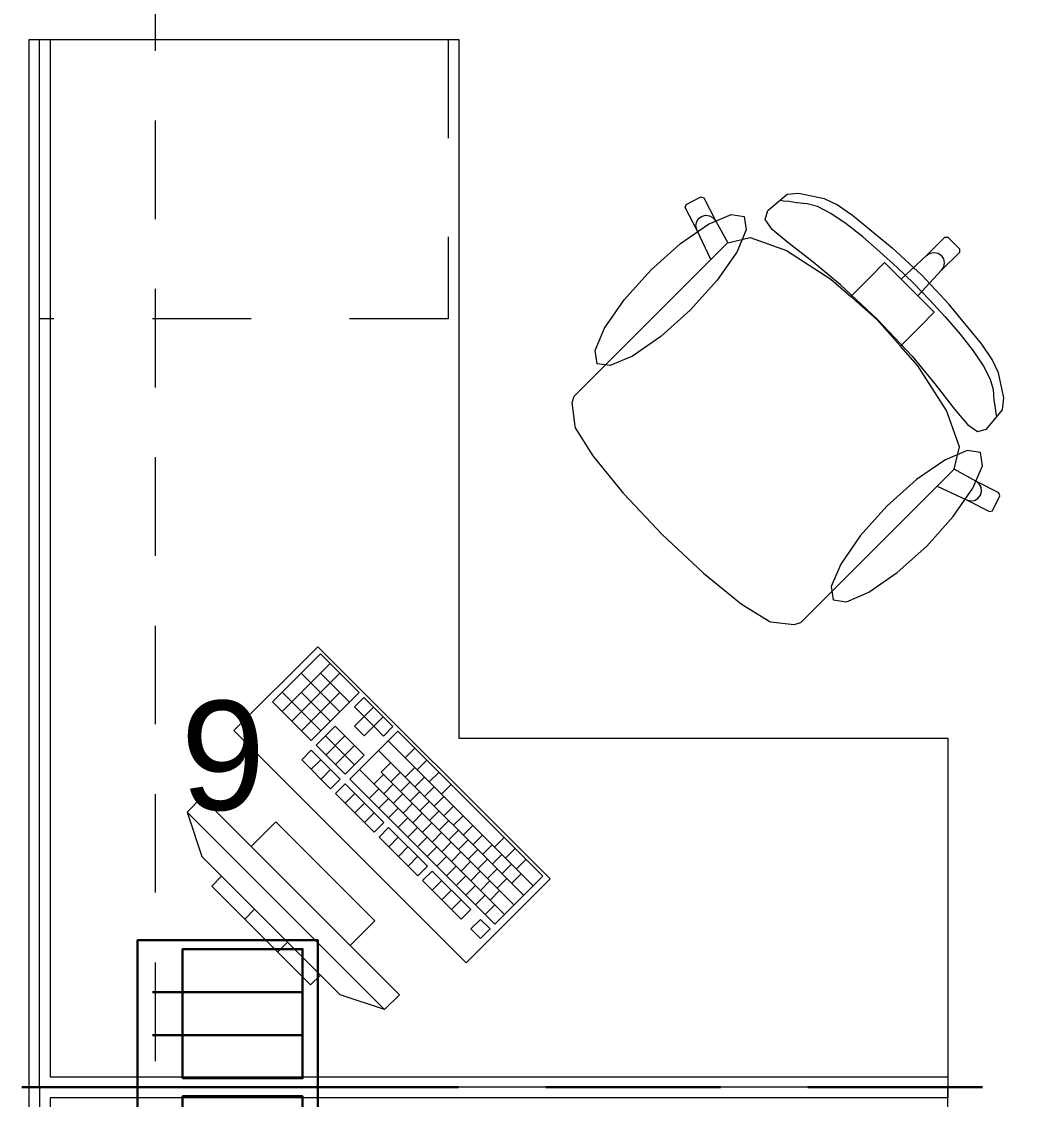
# Model space of a CAD drawing. Header units: inches. Extents: x -19 to 5698, y -728 to 92.
# Drawn here: x 215.378 to 216.81, y 34.967 to 36.511 of the extents above; entities that cross this region are included whole.
import ezdxf

# ---------------------------------------------------------------- set-up
doc = ezdxf.new("R2010")
doc.units = ezdxf.units.IN
doc.header["$MEASUREMENT"] = 0
for name, pattern in [('HIDDEN', [0.375, 0.25, -0.125]), ('Hidden Line', [0.195611, 0.141111, -0.0545]), ('Rayas', [0.282222, 0.141111, -0.141111])]:
    doc.linetypes.add(name, pattern=pattern)
doc.layers.get('0').update_dxf_attribs({"color": 61})
doc.layers.add('00 conduct tomacorr', color=120, linetype='HIDDEN', lineweight=30)
doc.layers.add('00 IE LUZ EMERGENCIA', color=253, linetype='Continuous', lineweight=0)
doc.layers.add('08 _ STR _ EXT _ 09 Vigas', color=251, linetype='Continuous')
doc.layers.add('Interior - Mobiliario', color=7, linetype='Continuous')
doc.styles.add('Annotative', font='arial.ttf')

# ---------------------------------------------------------------- blocks, each defined once
blk = doc.blocks.new('CAJA POP UP 6 MODULOS')
at = {"layer": '00 conduct tomacorr', "linetype": 'Continuous'}
for p, q in [((-0.095, -0.165), (-0.095, -0.0151)), ((-0.052, -0.165), (-0.052, -0.0151)), ((0.052, -0.165), (0.052, -0.0151)), ((0.095, -0.165), (0.095, -0.0151)), ((0, -0.165), (0, -0.18))]:
    blk.add_line(p, q, dxfattribs=at)
for points in [[(-0.147, 0), (0.147, 0), (0.147, -0.18), (-0.147, -0.18)], [(0, 0), (0.147, 0), (0.147, -0.18), (0, -0.18)]]:
    blk.add_lwpolyline(points, close=True, dxfattribs=at)
for points in [[(-0.138, -0.045), (-0.009, -0.045), (-0.009, -0.165), (-0.138, -0.165), (-0.138, -0.045)], [(0.009, -0.045), (0.138, -0.045), (0.138, -0.165), (0.009, -0.165), (0.009, -0.045)]]:
    blk.add_lwpolyline(points, dxfattribs=at)
at = {"color": 1, "insert": (-0.1807, -0.168), "char_height": 0.05, "attachment_point": 1, "rotation": 180}
blk.add_mtext_dynamic_manual_height_columns('{\\fVerdana|b0|i0|c0|p34;2T}', width=0.000481, gutter_width=0.1561, heights=[0], dxfattribs=at)

msp = doc.modelspace()

# ---------------------------------------------------------------- linework, layer by layer
at = {"layer": '00 conduct tomacorr'}
msp.add_line((206.7537, 34.9847), (230.7078, 34.9847), dxfattribs=at)
at = {"layer": '08 _ STR _ EXT _ 09 Vigas', "color": 251, "linetype": 'Hidden Line', "lineweight": 13, "true_color": 0x636466}
msp.add_line((215.57, 30.2), (215.57, 39.4), dxfattribs=at)
at = {"layer": 'Interior - Mobiliario', "color": 175, "linetype": 'Continuous', "lineweight": 13}
for p, q in [((215.3891, 36.4847), (215.4191, 36.4847)), ((215.3891, 34.9997), (215.3891, 36.4847)), ((215.4191, 36.4847), (215.4191, 34.9997)), ((216.3296, 36.2486), (216.3509, 36.2594)), ((216.3509, 36.2594), (216.355, 36.258)), ((216.355, 36.258), (216.372, 36.2249)), ((216.4464, 36.24), (216.4742, 36.2632)), ((216.4689, 36.2536), (216.4644, 36.2544)), ((216.4742, 36.2632), (216.491, 36.2651)), ((216.491, 36.2651), (216.5271, 36.2573)), ((216.5271, 36.2573), (216.5464, 36.2484)), ((216.3283, 36.2445), (216.3296, 36.2486)), ((216.3453, 36.2114), (216.3283, 36.2445)), ((216.4429, 36.2271), (216.4464, 36.24)), ((216.477, 36.2528), (216.4689, 36.2536)), ((216.4877, 36.2508), (216.477, 36.2528)), ((216.5031, 36.2496), (216.4877, 36.2508)), ((216.5179, 36.2457), (216.5031, 36.2496)), ((216.5367, 36.2357), (216.5179, 36.2457)), ((216.5464, 36.2484), (216.568, 36.2335)), ((216.3443, 36.2229), (216.3471, 36.228)), ((216.3471, 36.228), (216.3517, 36.2316)), ((216.3517, 36.2316), (216.3574, 36.2332)), ((216.3574, 36.2332), (216.3632, 36.2324)), ((216.3632, 36.2324), (216.3683, 36.2296)), ((216.3683, 36.2296), (216.372, 36.2249)), ((216.372, 36.2249), (216.3893, 36.1939)), ((216.453, 36.2128), (216.4429, 36.2271)), ((216.5586, 36.2209), (216.5367, 36.2357)), ((216.568, 36.2335), (216.6247, 36.1866)), ((216.3436, 36.2171), (216.3443, 36.2229)), ((216.3453, 36.2114), (216.3436, 36.2171)), ((216.3648, 36.1697), (216.3453, 36.2114)), ((216.4752, 36.1942), (216.453, 36.2128)), ((216.5824, 36.2023), (216.5586, 36.2209)), ((216.3891, 36.1939), (216.3648, 36.1697)), ((216.3891, 36.1939), (216.3893, 36.1939)), ((216.3893, 36.1939), (216.4212, 36.2014)), ((216.4212, 36.2014), (216.4732, 36.183)), ((216.5114, 36.1663), (216.4752, 36.1942)), ((216.6071, 36.1811), (216.5824, 36.2023)), ((216.6739, 36.1758), (216.7, 36.2019)), ((216.7, 36.2019), (216.7042, 36.2019)), ((216.7042, 36.2019), (216.7127, 36.1933)), ((216.7213, 36.1848), (216.7127, 36.1933)), ((216.4732, 36.183), (216.537, 36.1417)), ((216.6317, 36.1586), (216.6071, 36.1811)), ((216.6247, 36.1866), (216.6669, 36.1475)), ((216.6739, 36.1758), (216.6787, 36.179)), ((216.6787, 36.179), (216.6845, 36.1801)), ((216.6845, 36.1801), (216.6902, 36.179)), ((216.6902, 36.179), (216.6951, 36.1757)), ((216.6952, 36.1544), (216.7213, 36.1805)), ((216.7213, 36.1805), (216.7213, 36.1848)), ((216.217, 36.0218), (216.3648, 36.1697)), ((216.5507, 36.1335), (216.5114, 36.1663)), ((216.5925, 36.1443), (216.6137, 36.1654)), ((216.6137, 36.1654), (216.6373, 36.1418)), ((216.6373, 36.1418), (216.6739, 36.1758)), ((216.6984, 36.1708), (216.6951, 36.1757)), ((216.6996, 36.165), (216.6984, 36.1708)), ((216.6984, 36.1593), (216.6996, 36.165)), ((216.6552, 36.1358), (216.6317, 36.1586)), ((216.6612, 36.1179), (216.6952, 36.1544)), ((216.7061, 36.1053), (216.6669, 36.1475)), ((216.6952, 36.1544), (216.6984, 36.1593)), ((216.537, 36.1417), (216.5652, 36.1169)), ((216.6035, 36.0841), (216.5507, 36.1335)), ((216.5652, 36.1169), (216.5925, 36.1443)), ((216.6373, 36.1418), (216.6493, 36.1299)), ((216.6552, 36.1358), (216.678, 36.1123)), ((216.5652, 36.1169), (216.603, 36.0836)), ((216.6612, 36.1179), (216.6493, 36.1299)), ((216.6849, 36.0943), (216.6612, 36.1179)), ((216.678, 36.1123), (216.7006, 36.0877)), ((216.7529, 36.0486), (216.7061, 36.1053)), ((216.6035, 36.0841), (216.653, 36.0313)), ((216.6637, 36.0731), (216.6849, 36.0943)), ((216.7006, 36.0877), (216.7217, 36.0629)), ((216.6363, 36.0457), (216.603, 36.0836)), ((216.6363, 36.0457), (216.6637, 36.0731)), ((216.7217, 36.0629), (216.7403, 36.0391)), ((216.6611, 36.0176), (216.6363, 36.0457)), ((216.7403, 36.0391), (216.7552, 36.0173)), ((216.7678, 36.0269), (216.7529, 36.0486)), ((216.653, 36.0313), (216.6857, 35.992)), ((216.7768, 36.0077), (216.7678, 36.0269)), ((216.1915, 35.9963), (216.217, 36.0218)), ((216.7025, 35.9538), (216.6611, 36.0176)), ((216.7552, 36.0173), (216.7651, 35.9985)), ((216.7845, 35.9716), (216.7768, 36.0077)), ((216.1695, 35.9743), (216.1915, 35.9963)), ((216.6857, 35.992), (216.7136, 35.9558)), ((216.7651, 35.9985), (216.769, 35.9837)), ((216.769, 35.9837), (216.7702, 35.9683)), ((216.1667, 35.965), (216.1695, 35.9743)), ((216.1706, 35.9311), (216.1667, 35.965)), ((216.7702, 35.9683), (216.7722, 35.9576)), ((216.7826, 35.9548), (216.7845, 35.9716)), ((216.7208, 35.9018), (216.7025, 35.9538)), ((216.7136, 35.9558), (216.7322, 35.9335)), ((216.7595, 35.9269), (216.7826, 35.9548)), ((216.7722, 35.9576), (216.773, 35.9495)), ((216.773, 35.9495), (216.7738, 35.945)), ((216.1715, 35.929), (216.1706, 35.9311)), ((216.7322, 35.9335), (216.7465, 35.9235)), ((216.1965, 35.889), (216.1715, 35.929)), ((216.7465, 35.9235), (216.7595, 35.9269)), ((216.7134, 35.8699), (216.7208, 35.9018)), ((216.24, 35.8353), (216.1965, 35.889)), ((216.7133, 35.8696), (216.6891, 35.8454)), ((216.7133, 35.8696), (216.7134, 35.8699)), ((216.7444, 35.8525), (216.7134, 35.8699)), ((216.749, 35.8489), (216.7444, 35.8525)), ((216.7775, 35.8356), (216.7444, 35.8525)), ((216.5412, 35.6976), (216.6891, 35.8454)), ((216.6891, 35.8454), (216.7308, 35.8258)), ((216.7519, 35.8438), (216.749, 35.8489)), ((216.751, 35.8323), (216.7526, 35.8379)), ((216.7526, 35.8379), (216.7519, 35.8438)), ((216.2407, 35.8345), (216.24, 35.8353)), ((216.2955, 35.7761), (216.2407, 35.8345)), ((216.7308, 35.8258), (216.7365, 35.8242)), ((216.7308, 35.8258), (216.7639, 35.8089)), ((216.7365, 35.8242), (216.7423, 35.8249)), ((216.7423, 35.8249), (216.7474, 35.8277)), ((216.7474, 35.8277), (216.751, 35.8323)), ((216.768, 35.8101), (216.7788, 35.8315)), ((216.7788, 35.8315), (216.7775, 35.8356)), ((216.7639, 35.8089), (216.768, 35.8101)), ((216.2955, 35.7761), (216.3539, 35.7213)), ((216.3539, 35.7213), (216.3547, 35.7206)), ((216.3547, 35.7206), (216.4084, 35.677)), ((216.5157, 35.672), (216.5412, 35.6976)), ((216.4084, 35.677), (216.4484, 35.6521)), ((216.4938, 35.6501), (216.5157, 35.672)), ((216.4484, 35.6521), (216.4506, 35.6512)), ((216.4506, 35.6512), (216.4845, 35.6472)), ((216.4845, 35.6472), (216.4938, 35.6501)), ((215.8061, 35.6052), (215.7375, 35.5366)), ((215.82, 35.5913), (215.7514, 35.5228)), ((215.8615, 35.5498), (215.8061, 35.6052)), ((215.8338, 35.5775), (215.7652, 35.5089)), ((215.8341, 35.5224), (215.7787, 35.5778)), ((215.8478, 35.5361), (215.8062, 35.5776)), ((215.8066, 35.4949), (215.7513, 35.5503)), ((215.8204, 35.5086), (215.7788, 35.5502)), ((215.8339, 35.5499), (215.7791, 35.4951)), ((215.7929, 35.4812), (215.8615, 35.5498)), ((215.7375, 35.5366), (215.7929, 35.4812)), ((215.8684, 35.5429), (215.8547, 35.5292)), ((215.8547, 35.5292), (215.8686, 35.5153)), ((215.91, 35.5013), (215.8684, 35.5429)), ((215.8823, 35.529), (215.8686, 35.5153)), ((215.8686, 35.5153), (215.8548, 35.5016)), ((215.8824, 35.5015), (215.8686, 35.5153)), ((215.8961, 35.5152), (215.8824, 35.5015)), ((215.8273, 35.5017), (215.7999, 35.4743)), ((215.8688, 35.4602), (215.8273, 35.5017)), ((215.8548, 35.5016), (215.8687, 35.4877)), ((215.8687, 35.4877), (215.8824, 35.5015)), ((215.8824, 35.5015), (215.8963, 35.4876)), ((215.8963, 35.4876), (215.91, 35.5013)), ((215.8551, 35.4465), (215.8136, 35.488)), ((215.8411, 35.4879), (215.8137, 35.4604)), ((215.9169, 35.4944), (215.8483, 35.4258)), ((216.1246, 35.2867), (215.9169, 35.4944)), ((215.793, 35.4674), (215.7793, 35.4537)), ((215.8345, 35.4259), (215.793, 35.4674)), ((215.7999, 35.4743), (215.8414, 35.4328)), ((215.855, 35.474), (215.8276, 35.4466)), ((216.0972, 35.2593), (215.8895, 35.467)), ((216.1109, 35.273), (215.9032, 35.4807)), ((215.9411, 35.4702), (215.9274, 35.4565)), ((215.7793, 35.4537), (215.8208, 35.4122)), ((215.8069, 35.4536), (215.7931, 35.4399)), ((215.8414, 35.4328), (215.8688, 35.4602)), ((215.9584, 35.4529), (215.9447, 35.4391)), ((215.8207, 35.4397), (215.807, 35.426)), ((216.0698, 35.2318), (215.862, 35.4395)), ((215.9068, 35.4497), (215.8931, 35.4359)), ((216.0835, 35.2455), (215.8931, 35.4359)), ((215.9206, 35.4358), (215.9069, 35.4221)), ((215.9413, 35.4426), (215.9275, 35.4289)), ((215.8208, 35.4122), (215.8345, 35.4259)), ((215.8483, 35.4258), (216.056, 35.2181)), ((215.8965, 35.4325), (215.8828, 35.4188)), ((215.9345, 35.422), (215.9208, 35.4083)), ((215.9551, 35.4288), (215.9414, 35.415)), ((215.9757, 35.4355), (215.962, 35.4218)), ((215.8415, 35.419), (215.8278, 35.4053)), ((215.8278, 35.4053), (215.8831, 35.3499)), ((215.8969, 35.3636), (215.8415, 35.419)), ((215.8553, 35.4051), (215.8416, 35.3914)), ((215.8897, 35.4118), (215.876, 35.3981)), ((215.9104, 35.4186), (215.8967, 35.4049)), ((215.9483, 35.4081), (215.9346, 35.3944)), ((215.969, 35.4149), (215.9552, 35.4012)), ((215.9931, 35.4182), (215.9793, 35.4045)), ((215.6364, 35.3999), (215.6152, 35.3787)), ((215.9193, 35.117), (215.6364, 35.3999)), ((215.8692, 35.3913), (215.8555, 35.3776)), ((215.9036, 35.398), (215.8899, 35.3843)), ((215.9242, 35.4048), (215.9105, 35.3911)), ((215.9381, 35.3909), (215.9244, 35.3772)), ((215.9622, 35.3943), (215.9485, 35.3806)), ((215.9828, 35.4011), (215.9691, 35.3873)), ((215.6152, 35.3787), (215.8981, 35.0958)), ((215.6152, 35.3787), (215.6364, 35.315)), ((215.883, 35.3774), (215.8693, 35.3637)), ((215.9174, 35.3842), (215.9037, 35.3704)), ((215.9519, 35.3771), (215.9382, 35.3634)), ((215.976, 35.3804), (215.9623, 35.3667)), ((215.9967, 35.3872), (215.9829, 35.3735)), ((215.7425, 35.3645), (215.7072, 35.3292)), ((215.8839, 35.2231), (215.7425, 35.3645)), ((215.8831, 35.3499), (215.8969, 35.3636)), ((215.9313, 35.3703), (215.9176, 35.3566)), ((215.9658, 35.3632), (215.952, 35.3495)), ((215.9899, 35.3666), (215.9761, 35.3529)), ((216.0105, 35.3734), (215.9968, 35.3597)), ((216.0243, 35.3595), (216.0106, 35.3458)), ((215.9038, 35.3567), (215.8901, 35.3429)), ((215.9592, 35.3013), (215.9038, 35.3567)), ((215.9451, 35.3565), (215.9314, 35.3427)), ((215.9796, 35.3494), (215.9659, 35.3357)), ((216.0037, 35.3527), (215.99, 35.339)), ((216.0382, 35.3457), (216.0245, 35.332)), ((215.7072, 35.3292), (215.8486, 35.1877)), ((215.8901, 35.3429), (215.9455, 35.2876)), ((215.9176, 35.3428), (215.9039, 35.3291)), ((215.9315, 35.329), (215.9178, 35.3153)), ((215.959, 35.3426), (215.9453, 35.3289)), ((215.9728, 35.3288), (215.9591, 35.3151)), ((215.9935, 35.3356), (215.9797, 35.3218)), ((216.0176, 35.3389), (216.0038, 35.3252)), ((216.052, 35.3318), (216.0383, 35.3181)), ((216.0692, 35.3421), (216.0555, 35.3284)), ((215.8344, 35.117), (215.6364, 35.315)), ((215.9453, 35.3151), (215.9316, 35.3014)), ((215.9867, 35.3149), (215.973, 35.3012)), ((216.0073, 35.3217), (215.9936, 35.308)), ((216.0314, 35.325), (216.0177, 35.3113)), ((216.0659, 35.318), (216.0522, 35.3043)), ((216.0848, 35.3265), (216.0711, 35.3128)), ((215.9455, 35.2876), (215.9592, 35.3013)), ((216.0005, 35.3011), (215.9868, 35.2874)), ((216.0212, 35.3079), (216.0074, 35.2941)), ((216.0453, 35.3112), (216.0315, 35.2975)), ((216.0591, 35.2973), (216.0454, 35.2836)), ((216.0797, 35.3041), (216.066, 35.2904)), ((216.1004, 35.3109), (216.0867, 35.2972)), ((215.6647, 35.2867), (215.6506, 35.2726)), ((215.8062, 35.1453), (215.6647, 35.2867)), ((215.9661, 35.2943), (215.9524, 35.2806)), ((216.0215, 35.239), (215.9661, 35.2943)), ((216.0144, 35.2872), (216.0006, 35.2735)), ((216.035, 35.294), (216.0213, 35.2803)), ((216.056, 35.2181), (216.1246, 35.2867)), ((216.0729, 35.2835), (216.0592, 35.2698)), ((216.0936, 35.2903), (216.0799, 35.2766)), ((215.6506, 35.2726), (215.792, 35.1312)), ((215.9524, 35.2806), (216.0078, 35.2252)), ((215.9799, 35.2805), (215.9662, 35.2668)), ((215.9938, 35.2667), (215.9801, 35.2529)), ((216.0282, 35.2734), (216.0145, 35.2597)), ((216.0488, 35.2802), (216.0351, 35.2665)), ((216.0627, 35.2663), (216.049, 35.2526)), ((216.0076, 35.2528), (215.9939, 35.2391)), ((216.0421, 35.2595), (216.0283, 35.2458)), ((215.7119, 35.2396), (215.6977, 35.2254)), ((216.0078, 35.2252), (216.0215, 35.239)), ((216.0559, 35.2457), (216.0422, 35.232)), ((215.8486, 35.1877), (215.8839, 35.2231)), ((216.0353, 35.2251), (216.0216, 35.2114)), ((216.0492, 35.2113), (216.0353, 35.2251)), ((216.0216, 35.2114), (216.0355, 35.1975)), ((216.0355, 35.1975), (216.0492, 35.2113)), ((215.759, 35.1924), (215.7449, 35.1783)), ((215.792, 35.1312), (215.8062, 35.1453)), ((215.8981, 35.0958), (215.8344, 35.117)), ((215.8981, 35.0958), (215.9193, 35.117)), ((215.3891, 34.9697), (215.3891, 34.9997)), ((215.4191, 34.9997), (216.7041, 34.9997)), ((216.7041, 34.9997), (216.7041, 34.9697)), ((215.3891, 33.4847), (215.3891, 34.9697)), ((215.4191, 34.9697), (215.4191, 33.4847)), ((216.7041, 34.9697), (215.4191, 34.9697))]:
    msp.add_line(p, q, dxfattribs=at)
at = {"layer": 'Interior - Mobiliario', "color": 175, "linetype": 'Rayas', "lineweight": 13}
for p, q in [((215.9891, 36.4847), (215.9891, 36.0847)), ((215.9891, 36.0847), (215.4041, 36.0847))]:
    msp.add_line(p, q, dxfattribs=at)
at = {"layer": 'Interior - Mobiliario', "color": 175, "linetype": 'Continuous', "lineweight": 13, "flags": 128}
for points in [[(215.4041, 34.9847), (215.4041, 36.4847), (216.0041, 36.4847), (216.0041, 35.4847), (216.7041, 35.4847), (216.7041, 34.9847)], [(216.2791, 36.1546), (216.3215, 36.1927), (216.3619, 36.2207), (216.394, 36.2343), (216.4129, 36.2315), (216.4158, 36.2126), (216.4022, 36.1805), (216.3741, 36.1401), (216.336, 36.0976), (216.2935, 36.0595), (216.2531, 36.0315), (216.2211, 36.0179), (216.2022, 36.0207), (216.1993, 36.0396), (216.2129, 36.0717), (216.2409, 36.1121)], [(216.674, 35.7596), (216.7121, 35.8021), (216.7402, 35.8425), (216.7538, 35.8745), (216.7509, 35.8935), (216.732, 35.8963), (216.6999, 35.8827), (216.6596, 35.8547), (216.6171, 35.8166), (216.5789, 35.7741), (216.5509, 35.7337), (216.5373, 35.7016), (216.5402, 35.6827), (216.5591, 35.6799), (216.5912, 35.6935), (216.6315, 35.7215)], [(216.0148, 35.163), (216.135, 35.2832), (215.8026, 35.6155), (215.6824, 35.4953)], [(215.4041, 34.9847), (215.4041, 33.4847), (216.0041, 33.4847), (216.0041, 34.4847), (216.7041, 34.4847), (216.7041, 34.9847)]]:
    msp.add_lwpolyline(points, close=True, dxfattribs=at)

# ---------------------------------------------------------------- block references
at = {"layer": '00 conduct tomacorr', "xscale": 1.432830642179531, "yscale": 1.432830642179531, "zscale": 1.432830642179531, "rotation": 89.99999999999997}
msp.add_blockref('CAJA POP UP 6 MODULOS', (215.5443, 34.9847), dxfattribs=at)

# ---------------------------------------------------------------- texts
at = {"layer": '00 IE LUZ EMERGENCIA', "style": 'Annotative'}
msp.add_attdef('9', (215.606, 35.3818, 0), '', height=0.1562, dxfattribs=at)

doc.saveas('drawing.dxf')
